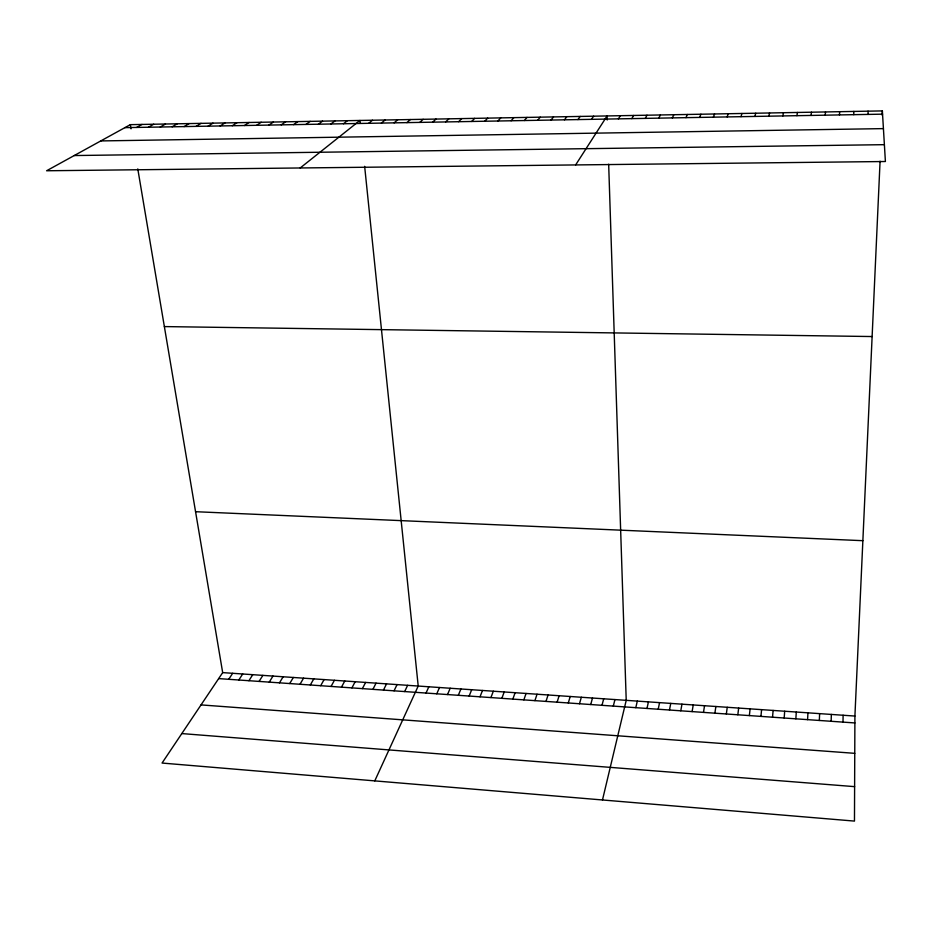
<?xml version="1.0" encoding="UTF-8"?>
<svg xmlns="http://www.w3.org/2000/svg" width="932" height="932" viewBox="0 0 932 932"><rect width="100%" height="100%" fill="white"/><g stroke="black" fill="none" stroke-linecap="round" stroke-linejoin="round"><path stroke-width="1.4" d="M880.076 161.213L854.912 716.056L854.469 821.092L162.052 763.052L222.678 672.613L137.785 168.89M853.77 114.671L853.817 111.421M842.994 722.114L843.111 715.24M831.158 721.286L831.344 714.436M819.344 720.471L819.624 713.632M882.161 115.137L882.359 110.908L130.329 124.655L46.6 170.766L885.4 161.516L882.359 110.908M839.476 114.927L839.639 111.689M807.59 719.644L807.939 712.829M795.858 718.828L796.289 712.025M784.173 718.013L784.686 711.233M825.228 115.184L825.507 111.945M772.535 717.209L773.117 710.429M760.931 716.393L761.595 709.636M749.363 715.59L750.109 708.856M737.829 714.786L738.657 708.064M811.05 115.428L811.446 112.201M726.343 713.982L727.24 707.283M714.891 713.19L715.869 706.503M703.485 712.398L704.534 705.722M796.918 115.684L797.431 112.457M692.115 711.605L693.233 704.942M680.779 710.813L681.968 704.173M669.479 710.021L670.749 703.404M782.857 115.929L783.474 112.714M658.213 709.24L659.565 702.635M646.994 708.46L648.416 701.866M635.81 707.679L637.302 701.097M768.842 116.185L769.576 112.97M602.48 799.971L626.222 700.34L608.666 164.218M613.303 706.107L614.945 699.559M601.99 705.314L603.703 698.79M754.885 116.43L755.736 113.215M590.725 704.534L592.496 698.021M579.483 703.753L581.335 697.253M568.287 702.973L570.209 696.495M740.987 116.675L741.954 113.471M557.115 702.192L559.118 695.726M545.989 701.412L548.063 694.969M534.91 700.643L537.042 694.212M727.146 116.919L728.218 113.716M523.854 699.874L526.056 693.455M512.845 699.105L515.116 692.709M501.859 698.336L504.2 691.952M713.364 117.176L714.553 113.972M490.919 697.579L493.331 691.206M480.015 696.81L482.496 690.461M469.146 696.053L471.685 689.727M699.629 117.42L700.922 114.217M458.311 695.307L460.921 688.981M447.523 694.55L450.191 688.247M436.758 693.804L439.496 687.513M685.964 117.653L687.362 114.473M426.029 693.047L428.837 686.779M374.781 780.876L418.212 686.045L364.645 166.35M404.686 691.567L407.61 685.323M672.345 117.898L673.848 114.718M394.061 690.822L397.055 684.589M383.471 690.088L386.535 683.867M372.928 689.354L376.039 683.144M658.773 118.143L660.392 114.962M362.408 688.62L365.589 682.434M351.923 687.886L355.162 681.711M341.473 687.164L344.782 681.001M645.27 118.387L646.983 115.207M331.058 686.43L334.425 680.29M320.678 685.707L324.103 679.579M310.321 684.985L313.816 678.869M631.814 118.62L633.632 115.451M300.011 684.263L303.552 678.17M289.724 683.552L293.335 677.471M279.472 682.841L283.142 676.76M618.405 118.865L620.339 115.696M269.255 682.119L272.983 676.073M259.073 681.42L262.859 675.374M248.926 680.709L252.77 674.675M575.638 164.929L607.093 115.941L607.221 119.995M238.802 679.999L242.704 673.987M228.724 679.3L232.674 673.3M591.471 119.343L593.602 116.185M577.945 119.587L580.182 116.43M564.466 119.82L566.807 116.675M551.045 120.065L553.492 116.919M537.682 120.298L540.222 117.152M524.367 120.543L527.011 117.397M511.109 120.776L513.858 117.642M497.909 121.009L500.74 117.875M484.745 121.242L487.692 118.119M471.65 121.475L474.679 118.352M458.602 121.708L461.736 118.597M445.601 121.941L448.828 118.83M432.658 122.174L435.978 119.063M419.761 122.407L423.175 119.296M406.923 122.628L410.43 119.529M394.12 122.861L397.719 119.762M381.386 123.082L385.067 119.995M368.688 123.315L372.474 120.228M300.197 167.97L359.915 120.449L360.218 123.35M343.454 123.758L347.415 120.682M330.907 123.979L334.961 120.915M318.406 124.201L322.542 121.137M305.964 124.434L310.181 121.358M293.557 124.643L297.867 121.591M281.208 124.865L285.611 121.812M268.905 125.086L273.391 122.034M256.65 125.307L261.216 122.255M244.44 125.529L249.089 122.476M232.278 125.738L237.008 122.698M220.162 125.96L224.973 122.919M208.092 126.169L212.985 123.141M196.07 126.391L201.044 123.362M184.093 126.601L189.149 123.572M172.152 126.81L177.29 123.793M160.269 127.02L165.488 124.003M148.421 127.23L153.722 124.224M136.631 127.439L142.002 124.434M124.876 127.649L882.557 114.158M100.773 140.93L883.419 128.616M74.211 155.551L884.386 144.67M164.358 326.584L872.119 336.545M195.557 511.703L862.869 540.688M222.678 672.613L854.912 716.056M218.671 678.601L854.889 722.941M201.032 704.907L854.761 753.336M181.81 733.577L854.621 786.643M130.329 124.655L131.039 128.837M868.053 111.164L868.135 114.415"/></g></svg>
